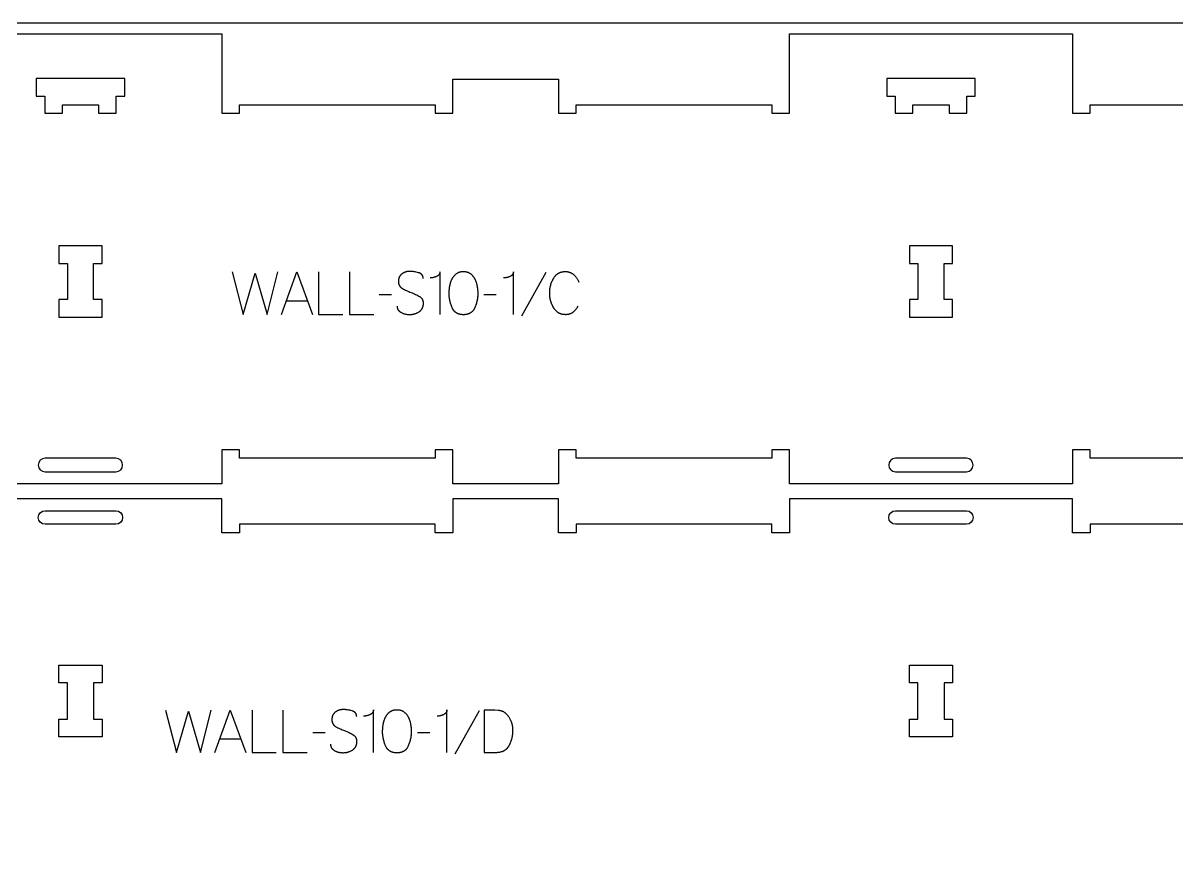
# Model space of a CAD drawing. Extents: x -20252 to -17068, y -10461 to -4867.
# Drawn here: x -18696 to -17882, y -7476 to -6891 of the extents above; entities that cross this region are included whole.
import ezdxf

# ---------------------------------------------------------------- set-up
doc = ezdxf.new("R2010")
doc.units = 0
for name, color, linetype in [('0_SHEET_SPRUCEPLY_2440X122', 1, 'CONTINUOUS'), ('1_ANYTOOL_1MMDEEP_LABELS_S', 2, 'CONTINUOUS'), ('3_ANYTOOL_CUTTHROUGH_INSID', 4, 'CONTINUOUS'), ('4_ANYTOOL_CUTTHROUGH_OUTSI', 5, 'CONTINUOUS')]:
    doc.layers.add(name, color=color, linetype=linetype)

msp = doc.modelspace()

# ---------------------------------------------------------------- linework, layer by layer
at = {"layer": '0_SHEET_SPRUCEPLY_2440X122'}
msp.add_lwpolyline([(-19879.92, -6891.21), (-19879.92, -8111.21), (-17439.92, -8111.21), (-17439.92, -6891.21)], close=True, dxfattribs=at)
at = {"layer": '1_ANYTOOL_1MMDEEP_LABELS_S'}
for points in [[(-18548.76, -7066.79), (-18541.04, -7096.79), (-18532.6, -7067.69), (-18524.11, -7096.79), (-18516.61, -7066.79)], [(-18514.04, -7096.79), (-18503.16, -7066.79), (-18492.1, -7096.79)], [(-18487.81, -7066.79), (-18487.81, -7096.79), (-18470.71, -7096.79)], [(-18466, -7066.79), (-18466, -7096.79), (-18448.9, -7096.79)], [(-18414.01, -7071.38), (-18414.02, -7071.19), (-18414.02, -7071.09), (-18414.03, -7071), (-18414.03, -7070.91), (-18414.04, -7070.82), (-18414.05, -7070.73), (-18414.06, -7070.65), (-18414.08, -7070.56), (-18414.09, -7070.48), (-18414.11, -7070.39), (-18414.13, -7070.31), (-18414.15, -7070.23), (-18414.17, -7070.14), (-18414.19, -7070.06), (-18414.22, -7069.98), (-18414.24, -7069.91), (-18414.27, -7069.83), (-18414.3, -7069.75), (-18414.33, -7069.68), (-18414.37, -7069.6), (-18414.4, -7069.53), (-18414.44, -7069.46), (-18414.47, -7069.39), (-18414.51, -7069.32), (-18414.55, -7069.25), (-18414.6, -7069.18), (-18414.64, -7069.11), (-18414.69, -7069.05), (-18414.73, -7068.98), (-18414.78, -7068.92), (-18414.83, -7068.86), (-18414.88, -7068.8), (-18414.94, -7068.73), (-18414.99, -7068.68), (-18415.05, -7068.62), (-18415.11, -7068.56), (-18415.17, -7068.5), (-18415.23, -7068.45), (-18415.29, -7068.39), (-18415.36, -7068.34), (-18415.42, -7068.29), (-18415.49, -7068.23), (-18415.56, -7068.18), (-18415.63, -7068.13), (-18415.71, -7068.09), (-18415.78, -7068.04), (-18415.86, -7067.99), (-18415.93, -7067.95), (-18416.01, -7067.9), (-18416.09, -7067.86), (-18416.18, -7067.82), (-18416.35, -7067.74), (-18416.52, -7067.66), (-18416.71, -7067.58), (-18416.89, -7067.52), (-18417.09, -7067.45), (-18417.29, -7067.39), (-18418.1, -7067.17), (-18418.9, -7066.98), (-18419.69, -7066.81), (-18420.46, -7066.68), (-18420.84, -7066.63), (-18421.21, -7066.58), (-18421.59, -7066.54), (-18421.96, -7066.51), (-18422.32, -7066.48), (-18422.68, -7066.46), (-18423.04, -7066.45), (-18423.4, -7066.45), (-18423.59, -7066.45), (-18423.79, -7066.45), (-18423.98, -7066.46), (-18424.17, -7066.47), (-18424.36, -7066.49), (-18424.55, -7066.51), (-18424.74, -7066.53), (-18424.92, -7066.56), (-18425.11, -7066.59), (-18425.29, -7066.62), (-18425.47, -7066.66), (-18425.65, -7066.7), (-18425.83, -7066.75), (-18426.01, -7066.8), (-18426.19, -7066.85), (-18426.37, -7066.9), (-18426.54, -7066.96), (-18426.71, -7067.02), (-18426.89, -7067.09), (-18427.06, -7067.16), (-18427.23, -7067.23), (-18427.4, -7067.31), (-18427.56, -7067.39), (-18427.73, -7067.47), (-18427.89, -7067.56), (-18428.06, -7067.65), (-18428.22, -7067.74), (-18428.38, -7067.84), (-18428.54, -7067.94), (-18428.7, -7068.05), (-18428.86, -7068.16), (-18429.01, -7068.27), (-18429.17, -7068.38), (-18429.31, -7068.5), (-18429.46, -7068.62), (-18429.6, -7068.75), (-18429.73, -7068.88), (-18429.86, -7069.01), (-18429.98, -7069.14), (-18430.1, -7069.28), (-18430.21, -7069.42), (-18430.32, -7069.56), (-18430.43, -7069.71), (-18430.53, -7069.85), (-18430.62, -7070.01), (-18430.71, -7070.16), (-18430.8, -7070.32), (-18430.88, -7070.48), (-18430.95, -7070.64), (-18431.02, -7070.81), (-18431.09, -7070.98), (-18431.15, -7071.16), (-18431.2, -7071.33), (-18431.26, -7071.51), (-18431.3, -7071.69), (-18431.34, -7071.88), (-18431.38, -7072.07), (-18431.41, -7072.26), (-18431.44, -7072.46), (-18431.46, -7072.65), (-18431.48, -7072.85), (-18431.49, -7073.06), (-18431.5, -7073.27), (-18431.5, -7073.48), (-18431.5, -7073.69), (-18431.49, -7073.9), (-18431.47, -7074.11), (-18431.45, -7074.31), (-18431.43, -7074.51), (-18431.4, -7074.71), (-18431.36, -7074.9), (-18431.32, -7075.09), (-18431.27, -7075.28), (-18431.22, -7075.46), (-18431.16, -7075.64), (-18431.1, -7075.81), (-18431.07, -7075.9), (-18431.03, -7075.98), (-18431, -7076.07), (-18430.96, -7076.15), (-18430.92, -7076.23), (-18430.88, -7076.32), (-18430.83, -7076.4), (-18430.79, -7076.48), (-18430.75, -7076.55), (-18430.7, -7076.63), (-18430.65, -7076.71), (-18430.6, -7076.78), (-18430.55, -7076.86), (-18430.5, -7076.93), (-18430.45, -7077.01), (-18430.39, -7077.08), (-18430.34, -7077.15), (-18430.28, -7077.22), (-18430.22, -7077.29), (-18430.16, -7077.36), (-18430.1, -7077.42), (-18430.04, -7077.49), (-18429.97, -7077.56), (-18429.91, -7077.62), (-18429.77, -7077.75), (-18429.63, -7077.87), (-18429.48, -7077.99), (-18429.33, -7078.11), (-18429.18, -7078.22), (-18429.01, -7078.33), (-18428.84, -7078.43), (-18428.67, -7078.53), (-18427.95, -7078.92), (-18427.22, -7079.3), (-18426.48, -7079.67), (-18425.71, -7080.03), (-18424.93, -7080.37), (-18424.14, -7080.71), (-18423.33, -7081.03), (-18422.5, -7081.34), (-18421.67, -7081.65), (-18420.87, -7081.98), (-18420.08, -7082.32), (-18419.32, -7082.68), (-18418.57, -7083.06), (-18417.85, -7083.45), (-18417.14, -7083.85), (-18416.46, -7084.28), (-18416.29, -7084.38), (-18416.13, -7084.5), (-18415.98, -7084.61), (-18415.9, -7084.67), (-18415.83, -7084.74), (-18415.76, -7084.8), (-18415.69, -7084.86), (-18415.62, -7084.92), (-18415.55, -7084.99), (-18415.48, -7085.05), (-18415.42, -7085.12), (-18415.35, -7085.19), (-18415.29, -7085.26), (-18415.23, -7085.33), (-18415.17, -7085.4), (-18415.12, -7085.47), (-18415.06, -7085.54), (-18415.01, -7085.62), (-18414.95, -7085.69), (-18414.9, -7085.77), (-18414.85, -7085.84), (-18414.8, -7085.92), (-18414.76, -7086), (-18414.71, -7086.08), (-18414.67, -7086.16), (-18414.62, -7086.24), (-18414.58, -7086.32), (-18414.54, -7086.41), (-18414.51, -7086.49), (-18414.47, -7086.58), (-18414.43, -7086.67), (-18414.4, -7086.75), (-18414.37, -7086.84), (-18414.34, -7086.93), (-18414.31, -7087.02), (-18414.28, -7087.11), (-18414.25, -7087.2), (-18414.2, -7087.39), (-18414.16, -7087.58), (-18414.12, -7087.78), (-18414.09, -7087.98), (-18414.07, -7088.18), (-18414.05, -7088.39), (-18414.04, -7088.6), (-18414.03, -7088.82), (-18414.03, -7089.04), (-18414.03, -7089.26), (-18414.04, -7089.49), (-18414.06, -7089.72), (-18414.08, -7089.95), (-18414.1, -7090.18), (-18414.13, -7090.4), (-18414.17, -7090.62), (-18414.21, -7090.84), (-18414.26, -7091.05), (-18414.31, -7091.26), (-18414.37, -7091.46), (-18414.43, -7091.66), (-18414.49, -7091.86), (-18414.57, -7092.06), (-18414.64, -7092.25), (-18414.72, -7092.43), (-18414.81, -7092.62), (-18414.9, -7092.79), (-18415, -7092.97), (-18415.1, -7093.14), (-18415.21, -7093.31), (-18415.32, -7093.47), (-18415.44, -7093.63), (-18415.56, -7093.79), (-18415.68, -7093.94), (-18415.82, -7094.09), (-18415.95, -7094.24), (-18416.09, -7094.38), (-18416.24, -7094.52), (-18416.39, -7094.65), (-18416.55, -7094.78), (-18416.71, -7094.91), (-18416.88, -7095.03), (-18417.05, -7095.15), (-18417.23, -7095.27), (-18417.59, -7095.49), (-18417.95, -7095.7), (-18418.32, -7095.89), (-18418.69, -7096.07), (-18419.07, -7096.23), (-18419.44, -7096.38), (-18419.63, -7096.45), (-18419.83, -7096.52), (-18420.02, -7096.58), (-18420.21, -7096.64), (-18420.4, -7096.7), (-18420.6, -7096.75), (-18420.8, -7096.8), (-18420.99, -7096.85), (-18421.19, -7096.89), (-18421.39, -7096.93), (-18421.59, -7096.97), (-18421.79, -7097), (-18421.99, -7097.03), (-18422.19, -7097.05), (-18422.6, -7097.09), (-18423.01, -7097.12), (-18423.42, -7097.13), (-18423.83, -7097.13), (-18424.24, -7097.12), (-18424.65, -7097.09), (-18425.04, -7097.05), (-18425.44, -7097), (-18425.83, -7096.94), (-18426.22, -7096.86), (-18426.6, -7096.77), (-18426.97, -7096.67), (-18427.35, -7096.55), (-18427.71, -7096.42), (-18428.08, -7096.28), (-18428.44, -7096.13), (-18428.79, -7095.96), (-18429.14, -7095.78), (-18429.48, -7095.59), (-18429.65, -7095.49), (-18429.82, -7095.39), (-18429.97, -7095.28), (-18430.13, -7095.17), (-18430.27, -7095.06), (-18430.42, -7094.94), (-18430.55, -7094.82), (-18430.68, -7094.7), (-18430.81, -7094.58), (-18430.93, -7094.45), (-18431.05, -7094.32), (-18431.16, -7094.19), (-18431.21, -7094.12), (-18431.26, -7094.05), (-18431.31, -7093.98), (-18431.36, -7093.91), (-18431.41, -7093.84), (-18431.45, -7093.77), (-18431.5, -7093.7), (-18431.54, -7093.63), (-18431.58, -7093.56), (-18431.62, -7093.48), (-18431.66, -7093.41), (-18431.7, -7093.33), (-18431.74, -7093.25), (-18431.77, -7093.18), (-18431.81, -7093.1), (-18431.84, -7093.02), (-18431.87, -7092.94), (-18431.9, -7092.86), (-18431.93, -7092.78), (-18431.96, -7092.7), (-18432.01, -7092.54), (-18432.06, -7092.37), (-18432.1, -7092.2), (-18432.13, -7092.02), (-18432.16, -7091.85), (-18432.18, -7091.67), (-18432.2, -7091.48), (-18432.22, -7091.3), (-18432.22, -7091.11), (-18432.23, -7090.92)], [(-18402.14, -7096.79), (-18402.14, -7066.75), (-18402.16, -7066.9), (-18402.19, -7067.05), (-18402.22, -7067.19), (-18402.25, -7067.33), (-18402.28, -7067.47), (-18402.32, -7067.61), (-18402.37, -7067.74), (-18402.42, -7067.88), (-18402.47, -7068), (-18402.53, -7068.13), (-18402.56, -7068.19), (-18402.59, -7068.25), (-18402.62, -7068.31), (-18402.65, -7068.37), (-18402.68, -7068.43), (-18402.72, -7068.49), (-18402.75, -7068.54), (-18402.79, -7068.6), (-18402.83, -7068.66), (-18402.87, -7068.71), (-18402.9, -7068.77), (-18402.94, -7068.82), (-18402.99, -7068.87), (-18403.03, -7068.92), (-18403.07, -7068.98), (-18403.12, -7069.03), (-18403.16, -7069.08), (-18403.21, -7069.13), (-18403.25, -7069.17), (-18403.3, -7069.22), (-18403.35, -7069.27), (-18403.4, -7069.32), (-18403.51, -7069.41), (-18403.61, -7069.49), (-18403.72, -7069.58), (-18403.84, -7069.66), (-18403.96, -7069.74), (-18404.08, -7069.82), (-18404.21, -7069.89), (-18404.34, -7069.96), (-18404.47, -7070.03), (-18404.61, -7070.09), (-18404.76, -7070.15), (-18405.04, -7070.27), (-18405.33, -7070.38), (-18405.61, -7070.48), (-18405.9, -7070.58), (-18406.18, -7070.66), (-18406.46, -7070.74), (-18406.73, -7070.81), (-18407.01, -7070.88), (-18407.28, -7070.93), (-18407.55, -7070.98), (-18407.82, -7071.02), (-18408.08, -7071.06), (-18408.35, -7071.08), (-18408.61, -7071.1), (-18408.87, -7071.11), (-18409.13, -7071.12)], [(-18350.28, -7096.79), (-18350.28, -7066.75), (-18350.3, -7066.9), (-18350.33, -7067.05), (-18350.36, -7067.19), (-18350.39, -7067.33), (-18350.43, -7067.47), (-18350.47, -7067.61), (-18350.51, -7067.74), (-18350.56, -7067.88), (-18350.61, -7068), (-18350.67, -7068.13), (-18350.7, -7068.19), (-18350.73, -7068.25), (-18350.76, -7068.31), (-18350.79, -7068.37), (-18350.83, -7068.43), (-18350.86, -7068.49), (-18350.9, -7068.54), (-18350.93, -7068.6), (-18350.97, -7068.66), (-18351.01, -7068.71), (-18351.05, -7068.77), (-18351.09, -7068.82), (-18351.13, -7068.87), (-18351.17, -7068.92), (-18351.21, -7068.98), (-18351.26, -7069.03), (-18351.3, -7069.08), (-18351.35, -7069.13), (-18351.4, -7069.17), (-18351.45, -7069.22), (-18351.5, -7069.27), (-18351.55, -7069.32), (-18351.65, -7069.41), (-18351.76, -7069.49), (-18351.87, -7069.58), (-18351.98, -7069.66), (-18352.1, -7069.74), (-18352.22, -7069.82), (-18352.35, -7069.89), (-18352.48, -7069.96), (-18352.62, -7070.03), (-18352.76, -7070.09), (-18352.9, -7070.15), (-18353.19, -7070.27), (-18353.47, -7070.38), (-18353.76, -7070.48), (-18354.04, -7070.58), (-18354.32, -7070.66), (-18354.6, -7070.74), (-18354.87, -7070.81), (-18355.15, -7070.88), (-18355.42, -7070.93), (-18355.69, -7070.98), (-18355.96, -7071.02), (-18356.23, -7071.06), (-18356.49, -7071.08), (-18356.75, -7071.1), (-18357.01, -7071.11), (-18357.27, -7071.12)], [(-18327.57, -7067.26), (-18344.76, -7098.03)], [(-18303.96, -7074.29), (-18304.12, -7073.89), (-18304.29, -7073.49), (-18304.47, -7073.11), (-18304.66, -7072.73), (-18304.86, -7072.36), (-18305.07, -7072.01), (-18305.29, -7071.66), (-18305.51, -7071.32), (-18305.75, -7070.98), (-18306, -7070.66), (-18306.26, -7070.35), (-18306.53, -7070.04), (-18306.81, -7069.75), (-18307.1, -7069.46), (-18307.4, -7069.18), (-18307.71, -7068.91), (-18307.86, -7068.78), (-18308.02, -7068.65), (-18308.19, -7068.53), (-18308.35, -7068.41), (-18308.52, -7068.3), (-18308.68, -7068.19), (-18308.85, -7068.08), (-18309.03, -7067.98), (-18309.2, -7067.89), (-18309.38, -7067.79), (-18309.56, -7067.7), (-18309.74, -7067.62), (-18309.92, -7067.54), (-18310.11, -7067.46), (-18310.3, -7067.39), (-18310.49, -7067.32), (-18310.68, -7067.26), (-18310.87, -7067.2), (-18311.07, -7067.14), (-18311.27, -7067.09), (-18311.47, -7067.04), (-18311.67, -7067), (-18311.87, -7066.96), (-18312.08, -7066.92), (-18312.29, -7066.89), (-18312.5, -7066.86), (-18312.71, -7066.84), (-18312.93, -7066.82), (-18313.15, -7066.81), (-18313.37, -7066.8), (-18313.59, -7066.79), (-18313.81, -7066.79), (-18314.16, -7066.79), (-18314.49, -7066.81), (-18314.83, -7066.83), (-18315.15, -7066.86), (-18315.47, -7066.9), (-18315.79, -7066.95), (-18316.1, -7067.01), (-18316.41, -7067.08), (-18316.71, -7067.16), (-18317, -7067.25), (-18317.29, -7067.34), (-18317.58, -7067.45), (-18317.86, -7067.56), (-18317.99, -7067.62), (-18318.13, -7067.69), (-18318.26, -7067.75), (-18318.4, -7067.82), (-18318.53, -7067.89), (-18318.66, -7067.96), (-18318.79, -7068.04), (-18318.92, -7068.11), (-18319.05, -7068.19), (-18319.17, -7068.27), (-18319.3, -7068.36), (-18319.42, -7068.44), (-18319.54, -7068.53), (-18319.66, -7068.62), (-18319.9, -7068.81), (-18320.13, -7069.01), (-18320.35, -7069.21), (-18320.57, -7069.43), (-18320.79, -7069.65), (-18321, -7069.89), (-18321.2, -7070.13), (-18321.4, -7070.38), (-18321.6, -7070.64), (-18321.79, -7070.91), (-18321.97, -7071.19), (-18322.15, -7071.48), (-18322.49, -7072.07), (-18322.81, -7072.67), (-18323.1, -7073.27), (-18323.38, -7073.89), (-18323.63, -7074.51), (-18323.86, -7075.13), (-18324.07, -7075.76), (-18324.25, -7076.41), (-18324.42, -7077.05), (-18324.56, -7077.71), (-18324.68, -7078.37), (-18324.78, -7079.04), (-18324.86, -7079.72), (-18324.91, -7080.4), (-18324.94, -7081.09), (-18324.96, -7081.79), (-18324.94, -7082.49), (-18324.91, -7083.18), (-18324.86, -7083.86), (-18324.78, -7084.54), (-18324.68, -7085.21), (-18324.55, -7085.87), (-18324.41, -7086.53), (-18324.33, -7086.85), (-18324.24, -7087.17), (-18324.15, -7087.49), (-18324.05, -7087.81), (-18323.95, -7088.13), (-18323.84, -7088.45), (-18323.73, -7088.76), (-18323.61, -7089.07), (-18323.35, -7089.69), (-18323.07, -7090.3), (-18322.77, -7090.91), (-18322.45, -7091.51), (-18322.11, -7092.1), (-18321.92, -7092.39), (-18321.74, -7092.66), (-18321.55, -7092.94), (-18321.35, -7093.2), (-18321.14, -7093.45), (-18320.93, -7093.69), (-18320.72, -7093.93), (-18320.5, -7094.15), (-18320.27, -7094.37), (-18320.04, -7094.57), (-18319.8, -7094.77), (-18319.68, -7094.86), (-18319.56, -7094.96), (-18319.43, -7095.05), (-18319.31, -7095.13), (-18319.18, -7095.22), (-18319.05, -7095.3), (-18318.92, -7095.39), (-18318.79, -7095.46), (-18318.66, -7095.54), (-18318.52, -7095.62), (-18318.39, -7095.69), (-18318.25, -7095.76), (-18317.97, -7095.89), (-18317.69, -7096.01), (-18317.4, -7096.13), (-18317.1, -7096.23), (-18316.8, -7096.33), (-18316.49, -7096.42), (-18316.18, -7096.5), (-18315.86, -7096.56), (-18315.54, -7096.62), (-18315.21, -7096.67), (-18314.87, -7096.72), (-18314.53, -7096.75), (-18314.18, -7096.77), (-18313.83, -7096.78), (-18313.47, -7096.79), (-18313.09, -7096.78), (-18312.71, -7096.76), (-18312.53, -7096.75), (-18312.35, -7096.73), (-18312.17, -7096.71), (-18311.99, -7096.69), (-18311.81, -7096.66), (-18311.63, -7096.63), (-18311.46, -7096.6), (-18311.29, -7096.56), (-18311.12, -7096.52), (-18310.95, -7096.48), (-18310.78, -7096.43), (-18310.62, -7096.38), (-18310.46, -7096.33), (-18310.3, -7096.27), (-18310.14, -7096.22), (-18309.98, -7096.15), (-18309.83, -7096.09), (-18309.67, -7096.02), (-18309.52, -7095.95), (-18309.37, -7095.87), (-18309.22, -7095.8), (-18309.08, -7095.71), (-18308.93, -7095.63), (-18308.79, -7095.54), (-18308.65, -7095.45), (-18308.51, -7095.36), (-18308.38, -7095.26), (-18308.24, -7095.16), (-18307.98, -7094.95), (-18307.72, -7094.74), (-18307.46, -7094.52), (-18307.21, -7094.29), (-18306.97, -7094.05), (-18306.73, -7093.81), (-18306.5, -7093.56), (-18306.27, -7093.3), (-18306.05, -7093.03), (-18305.83, -7092.76), (-18305.62, -7092.48), (-18305.41, -7092.19), (-18305.21, -7091.89), (-18305.02, -7091.59), (-18304.83, -7091.28), (-18304.64, -7090.96)], [(-18510.57, -7087.23), (-18495.66, -7087.23)], [(-18436.26, -7082.9), (-18445.04, -7082.99)], [(-18362.41, -7082.9), (-18371.2, -7082.99)], [(-18595.68, -7376.05), (-18587.96, -7406.05), (-18579.52, -7376.95), (-18571.03, -7406.05), (-18563.53, -7376.05)], [(-18560.96, -7406.05), (-18550.08, -7376.05), (-18539.02, -7406.05)], [(-18534.73, -7376.05), (-18534.73, -7406.05), (-18517.63, -7406.05)], [(-18512.92, -7376.05), (-18512.92, -7406.05), (-18495.82, -7406.05)], [(-18460.93, -7380.64), (-18460.94, -7380.45), (-18460.94, -7380.36), (-18460.95, -7380.27), (-18460.95, -7380.18), (-18460.96, -7380.09), (-18460.97, -7380), (-18460.99, -7379.91), (-18461, -7379.82), (-18461.01, -7379.74), (-18461.03, -7379.65), (-18461.05, -7379.57), (-18461.07, -7379.49), (-18461.09, -7379.41), (-18461.11, -7379.33), (-18461.14, -7379.25), (-18461.17, -7379.17), (-18461.19, -7379.09), (-18461.22, -7379.02), (-18461.25, -7378.94), (-18461.29, -7378.87), (-18461.32, -7378.8), (-18461.36, -7378.72), (-18461.4, -7378.65), (-18461.43, -7378.58), (-18461.48, -7378.51), (-18461.52, -7378.45), (-18461.56, -7378.38), (-18461.61, -7378.31), (-18461.65, -7378.25), (-18461.7, -7378.18), (-18461.75, -7378.12), (-18461.81, -7378.06), (-18461.86, -7378), (-18461.91, -7377.94), (-18461.97, -7377.88), (-18462.03, -7377.82), (-18462.09, -7377.77), (-18462.15, -7377.71), (-18462.21, -7377.66), (-18462.28, -7377.6), (-18462.35, -7377.55), (-18462.41, -7377.5), (-18462.48, -7377.45), (-18462.56, -7377.4), (-18462.63, -7377.35), (-18462.7, -7377.3), (-18462.78, -7377.26), (-18462.86, -7377.21), (-18462.94, -7377.17), (-18463.02, -7377.12), (-18463.1, -7377.08), (-18463.27, -7377), (-18463.44, -7376.92), (-18463.63, -7376.85), (-18463.82, -7376.78), (-18464.01, -7376.71), (-18464.21, -7376.65), (-18465.03, -7376.43), (-18465.82, -7376.24), (-18466.61, -7376.08), (-18467.38, -7375.95), (-18467.76, -7375.89), (-18468.14, -7375.84), (-18468.51, -7375.8), (-18468.88, -7375.77), (-18469.24, -7375.74), (-18469.61, -7375.73), (-18469.96, -7375.71), (-18470.32, -7375.71), (-18470.51, -7375.71), (-18470.71, -7375.72), (-18470.9, -7375.73), (-18471.09, -7375.74), (-18471.28, -7375.75), (-18471.47, -7375.77), (-18471.66, -7375.8), (-18471.84, -7375.82), (-18472.03, -7375.85), (-18472.21, -7375.89), (-18472.39, -7375.93), (-18472.58, -7375.97), (-18472.76, -7376.01), (-18472.93, -7376.06), (-18473.11, -7376.11), (-18473.29, -7376.17), (-18473.46, -7376.22), (-18473.64, -7376.29), (-18473.81, -7376.35), (-18473.98, -7376.42), (-18474.15, -7376.49), (-18474.32, -7376.57), (-18474.49, -7376.65), (-18474.65, -7376.73), (-18474.82, -7376.82), (-18474.98, -7376.91), (-18475.14, -7377.01), (-18475.3, -7377.1), (-18475.46, -7377.21), (-18475.62, -7377.31), (-18475.78, -7377.42), (-18475.93, -7377.53), (-18476.09, -7377.65), (-18476.24, -7377.77), (-18476.38, -7377.89), (-18476.52, -7378.01), (-18476.65, -7378.14), (-18476.78, -7378.27), (-18476.9, -7378.4), (-18477.02, -7378.54), (-18477.14, -7378.68), (-18477.24, -7378.82), (-18477.35, -7378.97), (-18477.45, -7379.12), (-18477.54, -7379.27), (-18477.63, -7379.42), (-18477.72, -7379.58), (-18477.8, -7379.74), (-18477.87, -7379.91), (-18477.94, -7380.08), (-18478.01, -7380.25), (-18478.07, -7380.42), (-18478.13, -7380.6), (-18478.18, -7380.78), (-18478.22, -7380.96), (-18478.26, -7381.14), (-18478.3, -7381.33), (-18478.33, -7381.52), (-18478.36, -7381.72), (-18478.38, -7381.92), (-18478.4, -7382.12), (-18478.41, -7382.32), (-18478.42, -7382.53), (-18478.42, -7382.74), (-18478.42, -7382.95), (-18478.41, -7383.17), (-18478.39, -7383.37), (-18478.38, -7383.58), (-18478.35, -7383.78), (-18478.32, -7383.97), (-18478.28, -7384.17), (-18478.24, -7384.36), (-18478.2, -7384.54), (-18478.14, -7384.72), (-18478.09, -7384.9), (-18478.02, -7385.08), (-18477.99, -7385.16), (-18477.95, -7385.25), (-18477.92, -7385.33), (-18477.88, -7385.42), (-18477.84, -7385.5), (-18477.8, -7385.58), (-18477.76, -7385.66), (-18477.71, -7385.74), (-18477.67, -7385.82), (-18477.62, -7385.9), (-18477.57, -7385.97), (-18477.52, -7386.05), (-18477.47, -7386.12), (-18477.42, -7386.2), (-18477.37, -7386.27), (-18477.31, -7386.34), (-18477.26, -7386.41), (-18477.2, -7386.48), (-18477.14, -7386.55), (-18477.08, -7386.62), (-18477.02, -7386.69), (-18476.96, -7386.75), (-18476.89, -7386.82), (-18476.83, -7386.89), (-18476.69, -7387.01), (-18476.55, -7387.14), (-18476.41, -7387.25), (-18476.25, -7387.37), (-18476.1, -7387.48), (-18475.93, -7387.59), (-18475.77, -7387.7), (-18475.59, -7387.8), (-18474.88, -7388.19), (-18474.14, -7388.57), (-18473.4, -7388.93), (-18472.63, -7389.29), (-18471.85, -7389.64), (-18471.06, -7389.97), (-18470.25, -7390.29), (-18469.42, -7390.6), (-18468.59, -7390.92), (-18467.79, -7391.24), (-18467, -7391.59), (-18466.24, -7391.95), (-18465.49, -7392.32), (-18464.77, -7392.71), (-18464.06, -7393.12), (-18463.38, -7393.54), (-18463.21, -7393.65), (-18463.05, -7393.76), (-18462.9, -7393.88), (-18462.82, -7393.94), (-18462.75, -7394), (-18462.68, -7394.06), (-18462.61, -7394.12), (-18462.54, -7394.19), (-18462.47, -7394.25), (-18462.4, -7394.32), (-18462.34, -7394.39), (-18462.28, -7394.45), (-18462.21, -7394.52), (-18462.15, -7394.59), (-18462.1, -7394.66), (-18462.04, -7394.73), (-18461.98, -7394.81), (-18461.93, -7394.88), (-18461.88, -7394.96), (-18461.82, -7395.03), (-18461.77, -7395.11), (-18461.73, -7395.19), (-18461.68, -7395.26), (-18461.63, -7395.34), (-18461.59, -7395.42), (-18461.55, -7395.51), (-18461.5, -7395.59), (-18461.47, -7395.67), (-18461.43, -7395.76), (-18461.39, -7395.84), (-18461.35, -7395.93), (-18461.32, -7396.02), (-18461.29, -7396.1), (-18461.26, -7396.19), (-18461.23, -7396.28), (-18461.2, -7396.38), (-18461.17, -7396.47), (-18461.13, -7396.66), (-18461.08, -7396.85), (-18461.05, -7397.04), (-18461.01, -7397.24), (-18460.99, -7397.45), (-18460.97, -7397.65), (-18460.96, -7397.87), (-18460.95, -7398.08), (-18460.95, -7398.3), (-18460.95, -7398.52), (-18460.96, -7398.75), (-18460.98, -7398.98), (-18461, -7399.21), (-18461.02, -7399.44), (-18461.06, -7399.66), (-18461.09, -7399.88), (-18461.13, -7400.1), (-18461.18, -7400.31), (-18461.23, -7400.52), (-18461.29, -7400.73), (-18461.35, -7400.93), (-18461.42, -7401.13), (-18461.49, -7401.32), (-18461.56, -7401.51), (-18461.65, -7401.7), (-18461.73, -7401.88), (-18461.82, -7402.06), (-18461.92, -7402.23), (-18462.02, -7402.41), (-18462.13, -7402.57), (-18462.24, -7402.74), (-18462.36, -7402.9), (-18462.48, -7403.05), (-18462.6, -7403.21), (-18462.74, -7403.36), (-18462.87, -7403.5), (-18463.02, -7403.64), (-18463.16, -7403.78), (-18463.31, -7403.92), (-18463.47, -7404.05), (-18463.63, -7404.17), (-18463.8, -7404.3), (-18463.97, -7404.42), (-18464.15, -7404.53), (-18464.51, -7404.75), (-18464.87, -7404.96), (-18465.24, -7405.15), (-18465.61, -7405.33), (-18465.99, -7405.5), (-18466.37, -7405.65), (-18466.56, -7405.72), (-18466.75, -7405.79), (-18466.94, -7405.85), (-18467.13, -7405.91), (-18467.33, -7405.97), (-18467.52, -7406.02), (-18467.72, -7406.07), (-18467.91, -7406.11), (-18468.11, -7406.16), (-18468.31, -7406.2), (-18468.51, -7406.23), (-18468.71, -7406.26), (-18468.91, -7406.29), (-18469.11, -7406.32), (-18469.52, -7406.36), (-18469.93, -7406.38), (-18470.34, -7406.4), (-18470.75, -7406.4), (-18471.16, -7406.38), (-18471.57, -7406.35), (-18471.97, -7406.32), (-18472.36, -7406.26), (-18472.75, -7406.2), (-18473.14, -7406.12), (-18473.52, -7406.03), (-18473.89, -7405.93), (-18474.27, -7405.81), (-18474.63, -7405.69), (-18475, -7405.54), (-18475.36, -7405.39), (-18475.71, -7405.22), (-18476.06, -7405.05), (-18476.41, -7404.85), (-18476.57, -7404.75), (-18476.74, -7404.65), (-18476.9, -7404.54), (-18477.05, -7404.43), (-18477.2, -7404.32), (-18477.34, -7404.21), (-18477.47, -7404.09), (-18477.61, -7403.97), (-18477.73, -7403.84), (-18477.85, -7403.72), (-18477.97, -7403.59), (-18478.08, -7403.45), (-18478.13, -7403.39), (-18478.18, -7403.32), (-18478.23, -7403.25), (-18478.28, -7403.18), (-18478.33, -7403.11), (-18478.37, -7403.04), (-18478.42, -7402.97), (-18478.46, -7402.89), (-18478.5, -7402.82), (-18478.55, -7402.75), (-18478.59, -7402.67), (-18478.62, -7402.59), (-18478.66, -7402.52), (-18478.7, -7402.44), (-18478.73, -7402.36), (-18478.76, -7402.29), (-18478.79, -7402.21), (-18478.82, -7402.13), (-18478.85, -7402.05), (-18478.88, -7401.96), (-18478.93, -7401.8), (-18478.98, -7401.63), (-18479.02, -7401.46), (-18479.05, -7401.29), (-18479.08, -7401.11), (-18479.11, -7400.93), (-18479.12, -7400.75), (-18479.14, -7400.56), (-18479.15, -7400.37), (-18479.15, -7400.18)], [(-18449.06, -7406.05), (-18449.06, -7376.01), (-18449.08, -7376.16), (-18449.11, -7376.31), (-18449.14, -7376.46), (-18449.17, -7376.6), (-18449.21, -7376.74), (-18449.25, -7376.87), (-18449.29, -7377.01), (-18449.34, -7377.14), (-18449.39, -7377.27), (-18449.45, -7377.39), (-18449.48, -7377.45), (-18449.51, -7377.52), (-18449.54, -7377.58), (-18449.57, -7377.63), (-18449.6, -7377.69), (-18449.64, -7377.75), (-18449.67, -7377.81), (-18449.71, -7377.86), (-18449.75, -7377.92), (-18449.79, -7377.98), (-18449.83, -7378.03), (-18449.87, -7378.08), (-18449.91, -7378.14), (-18449.95, -7378.19), (-18449.99, -7378.24), (-18450.04, -7378.29), (-18450.08, -7378.34), (-18450.13, -7378.39), (-18450.18, -7378.44), (-18450.22, -7378.49), (-18450.27, -7378.53), (-18450.32, -7378.58), (-18450.43, -7378.67), (-18450.53, -7378.76), (-18450.65, -7378.84), (-18450.76, -7378.92), (-18450.88, -7379), (-18451, -7379.08), (-18451.13, -7379.15), (-18451.26, -7379.22), (-18451.4, -7379.29), (-18451.53, -7379.36), (-18451.68, -7379.42), (-18451.97, -7379.53), (-18452.25, -7379.64), (-18452.54, -7379.75), (-18452.82, -7379.84), (-18453.1, -7379.93), (-18453.38, -7380.01), (-18453.65, -7380.08), (-18453.93, -7380.14), (-18454.2, -7380.2), (-18454.47, -7380.25), (-18454.74, -7380.29), (-18455, -7380.32), (-18455.27, -7380.35), (-18455.53, -7380.37), (-18455.79, -7380.38), (-18456.05, -7380.38)], [(-18397.21, -7406.05), (-18397.21, -7376.01), (-18397.23, -7376.16), (-18397.25, -7376.31), (-18397.28, -7376.46), (-18397.31, -7376.6), (-18397.35, -7376.74), (-18397.39, -7376.87), (-18397.43, -7377.01), (-18397.48, -7377.14), (-18397.53, -7377.27), (-18397.59, -7377.39), (-18397.62, -7377.45), (-18397.65, -7377.52), (-18397.68, -7377.58), (-18397.71, -7377.63), (-18397.75, -7377.69), (-18397.78, -7377.75), (-18397.82, -7377.81), (-18397.85, -7377.86), (-18397.89, -7377.92), (-18397.93, -7377.98), (-18397.97, -7378.03), (-18398.01, -7378.08), (-18398.05, -7378.14), (-18398.09, -7378.19), (-18398.14, -7378.24), (-18398.18, -7378.29), (-18398.23, -7378.34), (-18398.27, -7378.39), (-18398.32, -7378.44), (-18398.37, -7378.49), (-18398.42, -7378.53), (-18398.47, -7378.58), (-18398.57, -7378.67), (-18398.68, -7378.76), (-18398.79, -7378.84), (-18398.9, -7378.92), (-18399.02, -7379), (-18399.15, -7379.08), (-18399.27, -7379.15), (-18399.4, -7379.22), (-18399.54, -7379.29), (-18399.68, -7379.36), (-18399.82, -7379.42), (-18400.11, -7379.53), (-18400.39, -7379.64), (-18400.68, -7379.75), (-18400.96, -7379.84), (-18401.24, -7379.93), (-18401.52, -7380.01), (-18401.8, -7380.08), (-18402.07, -7380.14), (-18402.34, -7380.2), (-18402.61, -7380.25), (-18402.88, -7380.29), (-18403.15, -7380.32), (-18403.41, -7380.35), (-18403.67, -7380.37), (-18403.93, -7380.38), (-18404.19, -7380.38)], [(-18374.49, -7376.52), (-18391.68, -7407.3)], [(-18557.49, -7396.5), (-18542.58, -7396.5)], [(-18483.18, -7392.17), (-18491.96, -7392.25)], [(-18409.33, -7392.17), (-18418.12, -7392.25)]]:
    msp.add_lwpolyline(points, dxfattribs=at)
for points in [[(-18385.64, -7066.53), (-18385.27, -7066.54), (-18384.91, -7066.56), (-18384.73, -7066.57), (-18384.55, -7066.59), (-18384.38, -7066.61), (-18384.21, -7066.63), (-18384.04, -7066.65), (-18383.87, -7066.68), (-18383.7, -7066.71), (-18383.54, -7066.75), (-18383.37, -7066.78), (-18383.21, -7066.82), (-18383.05, -7066.87), (-18382.9, -7066.91), (-18382.74, -7066.96), (-18382.59, -7067.01), (-18382.44, -7067.07), (-18382.29, -7067.13), (-18382.15, -7067.19), (-18382, -7067.25), (-18381.86, -7067.32), (-18381.72, -7067.39), (-18381.58, -7067.46), (-18381.45, -7067.54), (-18381.31, -7067.62), (-18381.18, -7067.7), (-18381.05, -7067.78), (-18380.92, -7067.87), (-18380.79, -7067.96), (-18380.67, -7068.05), (-18380.43, -7068.25), (-18380.19, -7068.45), (-18379.96, -7068.65), (-18379.74, -7068.87), (-18379.52, -7069.08), (-18379.31, -7069.31), (-18379.1, -7069.54), (-18378.9, -7069.78), (-18378.71, -7070.02), (-18378.52, -7070.27), (-18378.34, -7070.53), (-18378.17, -7070.79), (-18378, -7071.06), (-18377.84, -7071.34), (-18377.69, -7071.62), (-18377.54, -7071.91), (-18377.4, -7072.2), (-18377.26, -7072.5), (-18377.13, -7072.8), (-18377.01, -7073.1), (-18376.89, -7073.41), (-18376.77, -7073.72), (-18376.66, -7074.03), (-18376.56, -7074.35), (-18376.46, -7074.67), (-18376.37, -7074.99), (-18376.28, -7075.31), (-18376.2, -7075.64), (-18376.13, -7075.98), (-18376.06, -7076.31), (-18375.93, -7076.99), (-18375.83, -7077.67), (-18375.74, -7078.34), (-18375.66, -7079), (-18375.6, -7079.66), (-18375.55, -7080.3), (-18375.51, -7080.93), (-18375.49, -7081.56), (-18375.48, -7082.18), (-18375.49, -7082.79), (-18375.52, -7083.41), (-18375.56, -7084.02), (-18375.62, -7084.64), (-18375.69, -7085.26), (-18375.78, -7085.88), (-18375.89, -7086.5), (-18376.01, -7087.11), (-18376.16, -7087.73), (-18376.31, -7088.35), (-18376.49, -7088.97), (-18376.68, -7089.59), (-18376.88, -7090.21), (-18377.11, -7090.83), (-18377.35, -7091.45), (-18377.61, -7092.08), (-18377.74, -7092.38), (-18377.89, -7092.68), (-18378.04, -7092.96), (-18378.12, -7093.1), (-18378.2, -7093.24), (-18378.28, -7093.37), (-18378.36, -7093.51), (-18378.45, -7093.64), (-18378.53, -7093.76), (-18378.62, -7093.89), (-18378.72, -7094.01), (-18378.81, -7094.13), (-18378.9, -7094.25), (-18379, -7094.37), (-18379.1, -7094.48), (-18379.2, -7094.59), (-18379.3, -7094.7), (-18379.41, -7094.8), (-18379.51, -7094.91), (-18379.62, -7095.01), (-18379.73, -7095.1), (-18379.84, -7095.2), (-18379.96, -7095.29), (-18380.07, -7095.38), (-18380.19, -7095.47), (-18380.31, -7095.56), (-18380.43, -7095.64), (-18380.55, -7095.72), (-18380.68, -7095.8), (-18380.8, -7095.88), (-18380.93, -7095.95), (-18381.06, -7096.03), (-18381.19, -7096.09), (-18381.33, -7096.16), (-18381.46, -7096.23), (-18381.6, -7096.29), (-18381.74, -7096.35), (-18381.88, -7096.4), (-18382.02, -7096.46), (-18382.17, -7096.51), (-18382.32, -7096.56), (-18382.46, -7096.61), (-18382.61, -7096.65), (-18382.77, -7096.7), (-18382.92, -7096.74), (-18383.24, -7096.81), (-18383.56, -7096.87), (-18383.89, -7096.93), (-18384.22, -7096.97), (-18384.57, -7097), (-18384.92, -7097.03), (-18385.28, -7097.04), (-18385.64, -7097.05), (-18386, -7097.04), (-18386.36, -7097.03), (-18386.71, -7097), (-18387.05, -7096.97), (-18387.38, -7096.92), (-18387.71, -7096.87), (-18388.03, -7096.81), (-18388.19, -7096.77), (-18388.34, -7096.73), (-18388.49, -7096.69), (-18388.65, -7096.65), (-18388.8, -7096.6), (-18388.94, -7096.56), (-18389.09, -7096.51), (-18389.23, -7096.45), (-18389.37, -7096.4), (-18389.51, -7096.34), (-18389.65, -7096.28), (-18389.79, -7096.22), (-18389.92, -7096.15), (-18390.06, -7096.09), (-18390.19, -7096.02), (-18390.32, -7095.94), (-18390.44, -7095.87), (-18390.57, -7095.79), (-18390.69, -7095.71), (-18390.82, -7095.63), (-18390.94, -7095.55), (-18391.05, -7095.46), (-18391.17, -7095.37), (-18391.28, -7095.28), (-18391.4, -7095.18), (-18391.51, -7095.09), (-18391.62, -7094.99), (-18391.72, -7094.89), (-18391.83, -7094.78), (-18391.93, -7094.68), (-18392.03, -7094.57), (-18392.13, -7094.46), (-18392.23, -7094.34), (-18392.33, -7094.23), (-18392.42, -7094.11), (-18392.51, -7093.99), (-18392.6, -7093.86), (-18392.69, -7093.74), (-18392.78, -7093.61), (-18392.86, -7093.48), (-18392.95, -7093.34), (-18393.03, -7093.21), (-18393.11, -7093.07), (-18393.19, -7092.93), (-18393.34, -7092.64), (-18393.48, -7092.34), (-18393.61, -7092.03), (-18393.87, -7091.41), (-18394.1, -7090.78), (-18394.33, -7090.16), (-18394.53, -7089.53), (-18394.72, -7088.91), (-18394.89, -7088.29), (-18395.05, -7087.67), (-18395.19, -7087.05), (-18395.31, -7086.43), (-18395.42, -7085.81), (-18395.51, -7085.2), (-18395.58, -7084.58), (-18395.64, -7083.97), (-18395.68, -7083.36), (-18395.7, -7082.74), (-18395.71, -7082.13), (-18395.71, -7081.52), (-18395.68, -7080.89), (-18395.65, -7080.26), (-18395.6, -7079.61), (-18395.54, -7078.96), (-18395.46, -7078.3), (-18395.37, -7077.63), (-18395.26, -7076.95), (-18395.2, -7076.61), (-18395.14, -7076.27), (-18395.07, -7075.93), (-18394.99, -7075.6), (-18394.91, -7075.27), (-18394.83, -7074.95), (-18394.73, -7074.63), (-18394.64, -7074.31), (-18394.53, -7074), (-18394.42, -7073.69), (-18394.31, -7073.38), (-18394.19, -7073.07), (-18394.06, -7072.77), (-18393.93, -7072.47), (-18393.8, -7072.18), (-18393.66, -7071.89), (-18393.51, -7071.6), (-18393.35, -7071.32), (-18393.19, -7071.05), (-18393.03, -7070.78), (-18392.85, -7070.52), (-18392.68, -7070.27), (-18392.49, -7070.02), (-18392.3, -7069.77), (-18392.1, -7069.54), (-18391.9, -7069.31), (-18391.69, -7069.08), (-18391.47, -7068.86), (-18391.25, -7068.65), (-18391.02, -7068.45), (-18390.79, -7068.25), (-18390.55, -7068.05), (-18390.43, -7067.96), (-18390.3, -7067.87), (-18390.17, -7067.78), (-18390.05, -7067.7), (-18389.91, -7067.62), (-18389.78, -7067.54), (-18389.65, -7067.46), (-18389.51, -7067.39), (-18389.37, -7067.32), (-18389.23, -7067.25), (-18389.09, -7067.19), (-18388.94, -7067.13), (-18388.8, -7067.07), (-18388.65, -7067.01), (-18388.5, -7066.96), (-18388.35, -7066.91), (-18388.19, -7066.87), (-18388.04, -7066.82), (-18387.88, -7066.78), (-18387.72, -7066.75), (-18387.56, -7066.71), (-18387.39, -7066.68), (-18387.23, -7066.65), (-18387.06, -7066.63), (-18386.89, -7066.61), (-18386.71, -7066.59), (-18386.54, -7066.57), (-18386.36, -7066.56), (-18386.01, -7066.54)], [(-18432.56, -7375.8), (-18432.19, -7375.8), (-18431.83, -7375.82), (-18431.65, -7375.83), (-18431.47, -7375.85), (-18431.3, -7375.87), (-18431.13, -7375.89), (-18430.96, -7375.92), (-18430.79, -7375.94), (-18430.62, -7375.98), (-18430.46, -7376.01), (-18430.29, -7376.05), (-18430.13, -7376.09), (-18429.98, -7376.13), (-18429.82, -7376.18), (-18429.67, -7376.23), (-18429.51, -7376.28), (-18429.36, -7376.33), (-18429.21, -7376.39), (-18429.07, -7376.45), (-18428.92, -7376.52), (-18428.78, -7376.58), (-18428.64, -7376.65), (-18428.5, -7376.72), (-18428.37, -7376.8), (-18428.23, -7376.88), (-18428.1, -7376.96), (-18427.97, -7377.05), (-18427.84, -7377.13), (-18427.72, -7377.22), (-18427.59, -7377.32), (-18427.35, -7377.51), (-18427.11, -7377.71), (-18426.88, -7377.92), (-18426.66, -7378.13), (-18426.44, -7378.35), (-18426.23, -7378.57), (-18426.02, -7378.8), (-18425.82, -7379.04), (-18425.63, -7379.29), (-18425.45, -7379.54), (-18425.27, -7379.79), (-18425.09, -7380.06), (-18424.93, -7380.33), (-18424.76, -7380.6), (-18424.61, -7380.89), (-18424.46, -7381.17), (-18424.32, -7381.47), (-18424.18, -7381.76), (-18424.05, -7382.06), (-18423.93, -7382.37), (-18423.81, -7382.67), (-18423.69, -7382.98), (-18423.59, -7383.3), (-18423.48, -7383.61), (-18423.38, -7383.93), (-18423.29, -7384.25), (-18423.21, -7384.58), (-18423.12, -7384.91), (-18423.05, -7385.24), (-18422.98, -7385.57), (-18422.86, -7386.25), (-18422.75, -7386.93), (-18422.66, -7387.61), (-18422.58, -7388.27), (-18422.52, -7388.92), (-18422.47, -7389.56), (-18422.43, -7390.2), (-18422.41, -7390.82), (-18422.41, -7391.44), (-18422.41, -7392.06), (-18422.44, -7392.67), (-18422.48, -7393.29), (-18422.54, -7393.91), (-18422.61, -7394.52), (-18422.7, -7395.14), (-18422.81, -7395.76), (-18422.94, -7396.38), (-18423.08, -7397), (-18423.23, -7397.62), (-18423.41, -7398.24), (-18423.6, -7398.86), (-18423.81, -7399.48), (-18424.03, -7400.1), (-18424.27, -7400.72), (-18424.53, -7401.34), (-18424.66, -7401.64), (-18424.81, -7401.94), (-18424.96, -7402.23), (-18425.04, -7402.37), (-18425.12, -7402.5), (-18425.2, -7402.64), (-18425.28, -7402.77), (-18425.37, -7402.9), (-18425.46, -7403.03), (-18425.55, -7403.15), (-18425.64, -7403.28), (-18425.73, -7403.4), (-18425.82, -7403.51), (-18425.92, -7403.63), (-18426.02, -7403.74), (-18426.12, -7403.85), (-18426.22, -7403.96), (-18426.33, -7404.07), (-18426.43, -7404.17), (-18426.54, -7404.27), (-18426.65, -7404.37), (-18426.76, -7404.46), (-18426.88, -7404.56), (-18426.99, -7404.65), (-18427.11, -7404.74), (-18427.23, -7404.82), (-18427.35, -7404.91), (-18427.47, -7404.99), (-18427.6, -7405.07), (-18427.72, -7405.14), (-18427.85, -7405.22), (-18427.98, -7405.29), (-18428.11, -7405.36), (-18428.25, -7405.43), (-18428.38, -7405.49), (-18428.52, -7405.55), (-18428.66, -7405.61), (-18428.8, -7405.67), (-18428.94, -7405.72), (-18429.09, -7405.78), (-18429.24, -7405.82), (-18429.39, -7405.87), (-18429.54, -7405.92), (-18429.69, -7405.96), (-18429.84, -7406), (-18430.16, -7406.07), (-18430.48, -7406.14), (-18430.81, -7406.19), (-18431.14, -7406.23), (-18431.49, -7406.27), (-18431.84, -7406.29), (-18432.2, -7406.31), (-18432.56, -7406.31), (-18432.93, -7406.31), (-18433.28, -7406.29), (-18433.63, -7406.27), (-18433.97, -7406.23), (-18434.31, -7406.19), (-18434.63, -7406.13), (-18434.95, -7406.07), (-18435.11, -7406.03), (-18435.26, -7406), (-18435.42, -7405.96), (-18435.57, -7405.91), (-18435.72, -7405.87), (-18435.86, -7405.82), (-18436.01, -7405.77), (-18436.15, -7405.72), (-18436.3, -7405.66), (-18436.44, -7405.61), (-18436.57, -7405.55), (-18436.71, -7405.48), (-18436.85, -7405.42), (-18436.98, -7405.35), (-18437.11, -7405.28), (-18437.24, -7405.21), (-18437.37, -7405.13), (-18437.49, -7405.06), (-18437.61, -7404.98), (-18437.74, -7404.9), (-18437.86, -7404.81), (-18437.97, -7404.72), (-18438.09, -7404.63), (-18438.21, -7404.54), (-18438.32, -7404.45), (-18438.43, -7404.35), (-18438.54, -7404.25), (-18438.64, -7404.15), (-18438.75, -7404.05), (-18438.85, -7403.94), (-18438.95, -7403.83), (-18439.05, -7403.72), (-18439.15, -7403.61), (-18439.25, -7403.49), (-18439.34, -7403.37), (-18439.43, -7403.25), (-18439.53, -7403.13), (-18439.61, -7403), (-18439.7, -7402.87), (-18439.79, -7402.74), (-18439.87, -7402.61), (-18439.95, -7402.47), (-18440.03, -7402.33), (-18440.11, -7402.19), (-18440.26, -7401.9), (-18440.4, -7401.6), (-18440.53, -7401.3), (-18440.79, -7400.67), (-18441.03, -7400.04), (-18441.25, -7399.42), (-18441.45, -7398.8), (-18441.64, -7398.17), (-18441.81, -7397.55), (-18441.97, -7396.93), (-18442.11, -7396.31), (-18442.23, -7395.7), (-18442.34, -7395.08), (-18442.43, -7394.46), (-18442.5, -7393.85), (-18442.56, -7393.23), (-18442.6, -7392.62), (-18442.63, -7392.01), (-18442.63, -7391.4), (-18442.63, -7390.78), (-18442.61, -7390.16), (-18442.57, -7389.52), (-18442.52, -7388.88), (-18442.46, -7388.23), (-18442.38, -7387.56), (-18442.29, -7386.89), (-18442.18, -7386.21), (-18442.13, -7385.87), (-18442.06, -7385.53), (-18441.99, -7385.2), (-18441.91, -7384.87), (-18441.83, -7384.54), (-18441.75, -7384.21), (-18441.66, -7383.89), (-18441.56, -7383.57), (-18441.45, -7383.26), (-18441.35, -7382.95), (-18441.23, -7382.64), (-18441.11, -7382.34), (-18440.99, -7382.04), (-18440.86, -7381.74), (-18440.72, -7381.44), (-18440.58, -7381.15), (-18440.43, -7380.87), (-18440.28, -7380.59), (-18440.12, -7380.31), (-18439.95, -7380.05), (-18439.78, -7379.78), (-18439.6, -7379.53), (-18439.41, -7379.28), (-18439.22, -7379.04), (-18439.02, -7378.8), (-18438.82, -7378.57), (-18438.61, -7378.35), (-18438.4, -7378.13), (-18438.17, -7377.92), (-18437.94, -7377.71), (-18437.71, -7377.51), (-18437.47, -7377.32), (-18437.35, -7377.22), (-18437.22, -7377.13), (-18437.1, -7377.05), (-18436.97, -7376.96), (-18436.84, -7376.88), (-18436.7, -7376.8), (-18436.57, -7376.72), (-18436.43, -7376.65), (-18436.29, -7376.58), (-18436.15, -7376.52), (-18436.01, -7376.45), (-18435.87, -7376.39), (-18435.72, -7376.33), (-18435.57, -7376.28), (-18435.42, -7376.23), (-18435.27, -7376.18), (-18435.11, -7376.13), (-18434.96, -7376.09), (-18434.8, -7376.05), (-18434.64, -7376.01), (-18434.48, -7375.98), (-18434.31, -7375.94), (-18434.15, -7375.92), (-18433.98, -7375.89), (-18433.81, -7375.87), (-18433.64, -7375.85), (-18433.46, -7375.83), (-18433.29, -7375.82), (-18432.93, -7375.8)], [(-18371.06, -7376.05), (-18371.06, -7406.05), (-18362.53, -7405.97), (-18362.12, -7405.96), (-18361.72, -7405.94), (-18361.32, -7405.91), (-18360.94, -7405.87), (-18360.56, -7405.82), (-18360.18, -7405.77), (-18359.82, -7405.7), (-18359.46, -7405.62), (-18359.12, -7405.54), (-18358.78, -7405.44), (-18358.44, -7405.34), (-18358.12, -7405.22), (-18357.8, -7405.1), (-18357.65, -7405.03), (-18357.49, -7404.97), (-18357.34, -7404.9), (-18357.19, -7404.82), (-18357.04, -7404.75), (-18356.9, -7404.67), (-18356.75, -7404.59), (-18356.61, -7404.51), (-18356.47, -7404.43), (-18356.34, -7404.34), (-18356.2, -7404.25), (-18356.07, -7404.16), (-18355.93, -7404.06), (-18355.8, -7403.97), (-18355.68, -7403.87), (-18355.55, -7403.77), (-18355.43, -7403.67), (-18355.3, -7403.56), (-18355.18, -7403.45), (-18355.07, -7403.34), (-18354.95, -7403.23), (-18354.84, -7403.11), (-18354.72, -7403), (-18354.61, -7402.88), (-18354.51, -7402.76), (-18354.4, -7402.63), (-18354.29, -7402.5), (-18354.19, -7402.38), (-18354.09, -7402.24), (-18353.99, -7402.11), (-18353.9, -7401.97), (-18353.8, -7401.83), (-18353.62, -7401.55), (-18353.44, -7401.26), (-18353.28, -7400.95), (-18352.96, -7400.33), (-18352.66, -7399.71), (-18352.39, -7399.08), (-18352.13, -7398.44), (-18351.9, -7397.8), (-18351.68, -7397.15), (-18351.49, -7396.5), (-18351.32, -7395.84), (-18351.16, -7395.18), (-18351.03, -7394.51), (-18350.92, -7393.83), (-18350.83, -7393.15), (-18350.75, -7392.46), (-18350.7, -7391.77), (-18350.67, -7391.07), (-18350.66, -7390.37), (-18350.67, -7389.77), (-18350.7, -7389.18), (-18350.75, -7388.59), (-18350.82, -7388.02), (-18350.91, -7387.44), (-18350.96, -7387.16), (-18351.01, -7386.88), (-18351.07, -7386.59), (-18351.14, -7386.32), (-18351.21, -7386.04), (-18351.28, -7385.76), (-18351.36, -7385.49), (-18351.45, -7385.21), (-18351.54, -7384.94), (-18351.63, -7384.67), (-18351.73, -7384.4), (-18351.84, -7384.13), (-18351.95, -7383.87), (-18352.06, -7383.6), (-18352.3, -7383.08), (-18352.57, -7382.56), (-18352.85, -7382.05), (-18353.15, -7381.54), (-18353.34, -7381.23), (-18353.54, -7380.94), (-18353.74, -7380.65), (-18353.95, -7380.37), (-18354.16, -7380.1), (-18354.37, -7379.84), (-18354.58, -7379.59), (-18354.8, -7379.35), (-18355.02, -7379.12), (-18355.25, -7378.89), (-18355.47, -7378.68), (-18355.71, -7378.48), (-18355.94, -7378.28), (-18356.18, -7378.1), (-18356.42, -7377.92), (-18356.67, -7377.75), (-18356.92, -7377.59), (-18357.17, -7377.44), (-18357.42, -7377.3), (-18357.68, -7377.17), (-18357.95, -7377.05), (-18358.21, -7376.94), (-18358.48, -7376.84), (-18358.75, -7376.75), (-18359.03, -7376.66), (-18359.31, -7376.59), (-18359.59, -7376.52), (-18359.88, -7376.46), (-18360.17, -7376.42), (-18360.46, -7376.38), (-18360.76, -7376.35), (-18361.06, -7376.33), (-18363.49, -7376.23), (-18365.97, -7376.14), (-18368.49, -7376.09)]]:
    msp.add_lwpolyline(points, close=True, dxfattribs=at)
at = {"layer": '3_ANYTOOL_CUTTHROUGH_INSID', "color": 4}
for points in [[(-18643.02, -6948.91), (-18643.02, -6954.91), (-18630.52, -6954.91), (-18630.52, -6942.91), (-18624.52, -6942.91), (-18624.52, -6930.41), (-18687.02, -6930.41), (-18687.02, -6942.91), (-18681.02, -6942.91), (-18681.02, -6954.91), (-18668.52, -6954.91), (-18668.52, -6948.91)], [(-18043.02, -6948.91), (-18043.02, -6954.91), (-18030.52, -6954.91), (-18030.52, -6942.91), (-18024.52, -6942.91), (-18024.52, -6930.41), (-18087.02, -6930.41), (-18087.02, -6942.91), (-18081.02, -6942.91), (-18081.02, -6954.91), (-18068.52, -6954.91), (-18068.52, -6948.91)], [(-18665.02, -7060.86), (-18665.02, -7086.36), (-18671.02, -7086.36), (-18671.02, -7098.86), (-18640.52, -7098.86), (-18640.52, -7086.36), (-18646.52, -7086.36), (-18646.52, -7060.86), (-18640.52, -7060.86), (-18640.52, -7048.36), (-18671.02, -7048.36), (-18671.02, -7060.86)], [(-18065.02, -7060.86), (-18065.02, -7086.36), (-18071.02, -7086.36), (-18071.02, -7098.86), (-18040.52, -7098.86), (-18040.52, -7086.36), (-18046.52, -7086.36), (-18046.52, -7060.86), (-18040.52, -7060.86), (-18040.52, -7048.36), (-18071.02, -7048.36), (-18071.02, -7060.86)], [(-18665.02, -7382.45), (-18665.02, -7356.95), (-18671.02, -7356.95), (-18671.02, -7344.45), (-18640.52, -7344.45), (-18640.52, -7356.95), (-18646.52, -7356.95), (-18646.52, -7382.45), (-18640.52, -7382.45), (-18640.52, -7394.95), (-18671.02, -7394.95), (-18671.02, -7382.45)], [(-18065.02, -7382.45), (-18065.02, -7356.95), (-18071.02, -7356.95), (-18071.02, -7344.45), (-18040.52, -7344.45), (-18040.52, -7356.95), (-18046.52, -7356.95), (-18046.52, -7382.45), (-18040.52, -7382.45), (-18040.52, -7394.95), (-18071.02, -7394.95), (-18071.02, -7382.45)]]:
    msp.add_lwpolyline(points, close=True, dxfattribs=at)
for points in [[(-18680.77, -7207.91), (-18630.77, -7207.91, 1), (-18630.77, -7198.41), (-18680.77, -7198.41, 1)], [(-18080.77, -7207.91), (-18030.77, -7207.91, 1), (-18030.77, -7198.41), (-18080.77, -7198.41, 1)], [(-18680.77, -7235.41), (-18630.77, -7235.41, -1), (-18630.77, -7244.91), (-18680.77, -7244.91, -1)], [(-18080.77, -7235.41), (-18030.77, -7235.41, -1), (-18030.77, -7244.91), (-18080.77, -7244.91, -1)]]:
    msp.add_lwpolyline(points, format="xyb", close=True, dxfattribs=at)
at = {"layer": '4_ANYTOOL_CUTTHROUGH_OUTSI', "color": 5}
for points in [[(-18755.52, -6898.91), (-18556.02, -6898.91), (-18556.02, -6954.91), (-18543.52, -6954.91), (-18543.52, -6948.91), (-18405.52, -6948.91), (-18405.52, -6954.91), (-18393.02, -6954.91), (-18393.02, -6930.91), (-18318.52, -6930.91), (-18318.52, -6954.91), (-18306.02, -6954.91), (-18306.02, -6948.91), (-18168.02, -6948.91), (-18168.02, -6954.91), (-18155.52, -6954.91), (-18155.52, -6898.91), (-17956.02, -6898.91), (-17956.02, -6954.91), (-17943.52, -6954.91), (-17943.52, -6948.91), (-17805.52, -6948.91)], [(-17805.52, -7198.41), (-17943.52, -7198.41), (-17943.52, -7192.41), (-17956.02, -7192.41), (-17956.02, -7216.41), (-18155.52, -7216.41), (-18155.52, -7192.41), (-18168.02, -7192.41), (-18168.02, -7198.41), (-18306.02, -7198.41), (-18306.02, -7192.41), (-18318.52, -7192.41), (-18318.52, -7216.41), (-18393.02, -7216.41), (-18393.02, -7192.41), (-18405.52, -7192.41), (-18405.52, -7198.41), (-18543.52, -7198.41), (-18543.52, -7192.41), (-18556.02, -7192.41), (-18556.02, -7216.41), (-18755.52, -7216.41)], [(-17805.52, -7244.91), (-17943.52, -7244.91), (-17943.52, -7250.91), (-17956.02, -7250.91), (-17956.02, -7226.91), (-18155.52, -7226.91), (-18155.52, -7250.91), (-18168.02, -7250.91), (-18168.02, -7244.91), (-18306.02, -7244.91), (-18306.02, -7250.91), (-18318.52, -7250.91), (-18318.52, -7226.91), (-18393.02, -7226.91), (-18393.02, -7250.91), (-18405.52, -7250.91), (-18405.52, -7244.91), (-18543.52, -7244.91), (-18543.52, -7250.91), (-18556.02, -7250.91), (-18556.02, -7226.91), (-18755.52, -7226.91)]]:
    msp.add_lwpolyline(points, dxfattribs=at)

doc.saveas('drawing.dxf')
